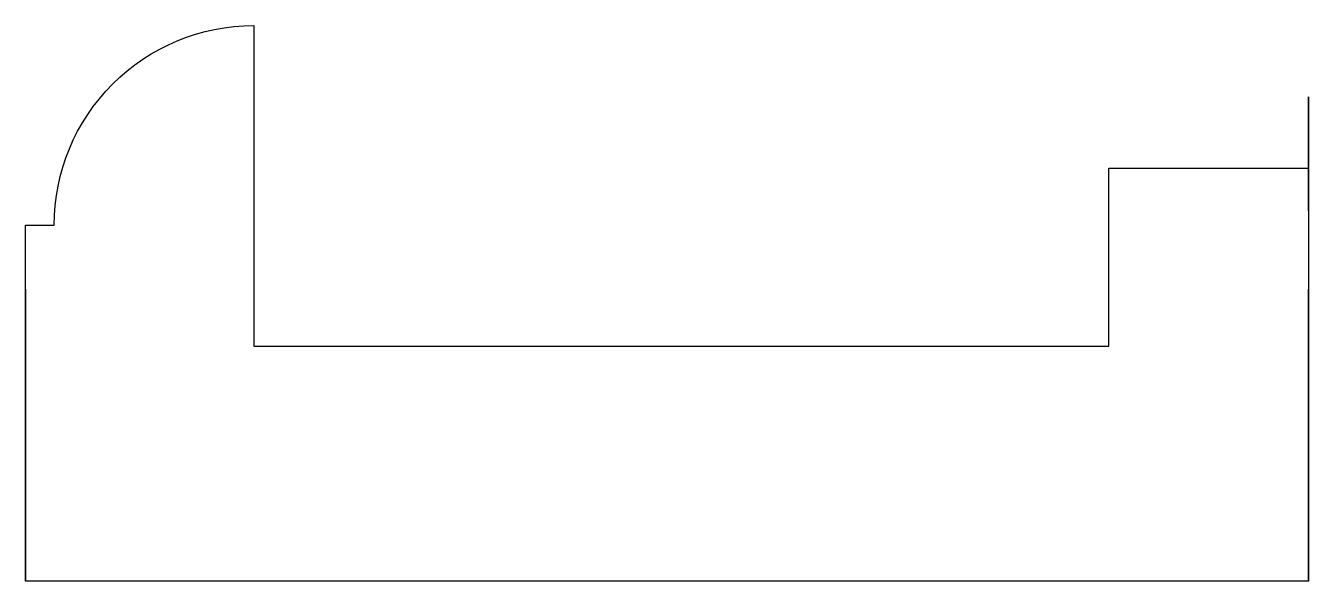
# Model space of a CAD drawing. Header units: inches. Extents: x 23 to 203, y 8 to 86.
import ezdxf

# ---------------------------------------------------------------- set-up
doc = ezdxf.new("R2010")
doc.units = ezdxf.units.IN
doc.header["$MEASUREMENT"] = 0

msp = doc.modelspace()

# ---------------------------------------------------------------- linework, layer by layer
at = {"extrusion": (1, 0, 0)}
for p, q in [((202.85, 65.6, 35), (202.85, 67.6, 35)), ((22.85, 29.6, 48), (22.85, 48.6, 48)), ((22.85, 48.6, 48), (22.85, 48.6, 35)), ((22.85, 29.6, 48), (22.85, 48.6, 48)), ((22.85, 48.6, 48), (22.85, 48.6, 35)), ((22.85, 7.6, 51), (22.85, 29.6, 51)), ((22.85, 29.6, 51), (22.85, 29.6, 48)), ((22.85, 7.6, 51), (22.85, 29.6, 51)), ((22.85, 29.6, 51), (22.85, 29.6, 48))]:
    msp.add_line(p, q, dxfattribs=at)
msp.add_lwpolyline([(202.85, 7.6), (22.85, 7.6), (22.85, 57.6), (26.85, 57.6, -0.414214), (54.85, 85.6), (54.85, 40.6), (174.85, 40.6), (174.85, 65.6), (202.85, 65.6)], format="xyb", close=True)
at = {"extrusion": (1, 0, 0), "elevation": 22.85}
msp.add_lwpolyline([(48.6, 22), (29.6, 22), (29.6, 19), (7.6, 19), (29.6, 19), (29.6, 22), (48.6, 22), (48.6, 35)], close=True, dxfattribs=at)
at = {"extrusion": (1, 0, 0), "elevation": 202.85}
msp.add_lwpolyline([(7.6, 19), (29.6, 19), (29.6, 22), (48.6, 22), (48.6, 48), (29.6, 48), (29.6, 51), (7.6, 51)], dxfattribs=at)
at = {"extrusion": (1, 0, 0)}
msp.add_circle((67.6, 35, 202.85), 8, dxfattribs=at)

doc.saveas('drawing.dxf')
